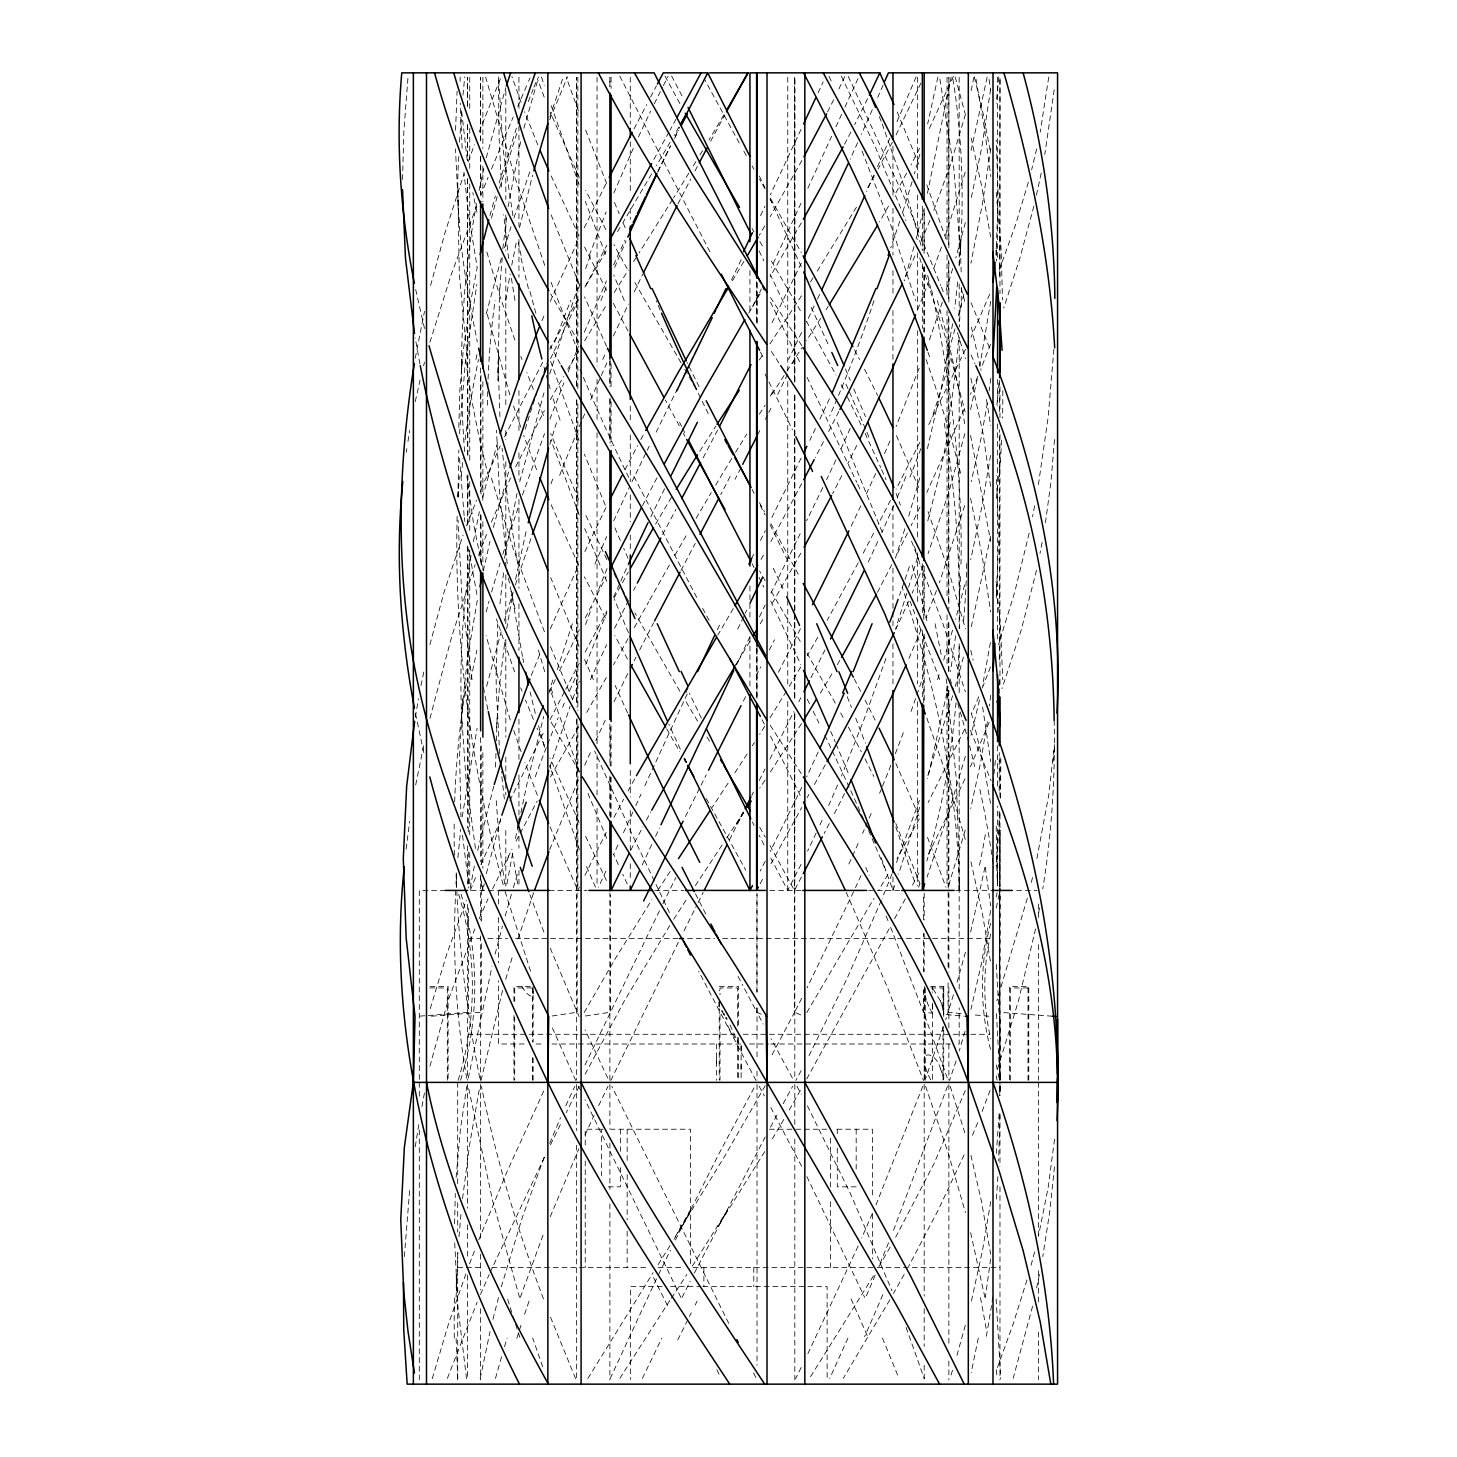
<?xml version="1.0" encoding="UTF-8"?>
<svg xmlns="http://www.w3.org/2000/svg" width="1457" height="1457" viewBox="0 0 1457 1457"><rect width="100%" height="100%" fill="white"/><g stroke="black" fill="none" stroke-linecap="round" stroke-linejoin="round"><path stroke-width="0.75" stroke-dasharray="5 3.75" d="M456.278 886.566L456.187 871.432M495.526 767.111L497.292 713.402M609.882 1080.147L609.882 893.105M716.553 1063.191L716.553 1056.799M741.121 1069.602L741.121 1063.191M741.121 1050.406L741.121 1043.995L741.121 1080.256M757.021 1084.482L757.021 1365.282M756.912 1007.716L756.912 1012.233L763.195 1024.034M756.912 991.907L756.93 894.798M756.948 698.34L756.948 648.675M756.984 323.509L756.984 282.858M794.648 714.149L794.575 1012.233L771.299 1056.307M794.666 698.34L794.739 395.758M794.739 382.208L794.812 77.367L794.812 381.57M794.812 1084.482L794.812 1126.407M923.501 989.649L923.483 1012.233L947.341 1078.071M923.519 971.582L923.538 933.19M923.556 919.64L923.574 894.798M923.72 702.857L923.774 632.866M923.774 619.316L923.829 567.374M923.993 332.524L924.048 267.05M924.066 253.5L924.102 208.333M924.193 1080.147L924.193 989.995M930.604 986.407L943.735 986.407L943.717 1014.345L964.079 1016.203M948.088 982.874L948.07 1012.233L945.739 1019.609M948.106 967.066L948.343 687.048M948.361 671.258L948.416 619.316M948.416 601.249L948.671 312.217M948.689 298.667L948.707 260.275M948.726 244.466L948.871 77.367L948.871 248.619M961.365 287.302L961.201 307.154M999.192 811.258L999.994 1078.071M999.211 790.932L999.247 752.54M999.356 659.966L999.593 429.633M999.611 411.566L999.648 379.949M999.757 276.083L999.976 77.367L999.976 293.695M999.976 1019.299L999.976 1080.147L996.369 1011.395M999.866 1047.547L999.939 888.916M999.939 886.657L999.976 829.998L999.52 1029.935M464.583 451.597C458.354 368.858 461.195 285.19 476.53 203.543M457.899 496.819L458.846 450.013M460.066 81.465L460.157 77.185M499.642 288.559L497.966 380.222L498.676 354.106L497.893 373.065M402.551 179.375L403.844 131.64L408.015 77.075M458.828 427.265L459.829 390.84L463.071 352.193L468.48 313.128L477.204 267.596L468.717 215.509L463.945 172.181M496.291 671.641L497.693 623.723M959.18 890.427L959.252 877.515L959.18 890.427C958.16 786.962 935.248 684.863 902.156 587.189M458.809 156.482C454.293 218.841 465.111 280.964 477.313 341.885M498.458 77.021L499.059 136.321L501.609 188.263M1054.158 720.323C1055.378 776.69 1051.79 833.204 1042.793 888.879M454.602 1223.789L455.312 1193.502M959.598 628.677C960.145 559.615 955.519 490.426 944.118 422.293M999.866 1090.182L999.921 1086.285M999.884 1115.406L998.646 1160.701M457.789 187.388L459.283 274.189L467.46 359.497M999.721 1095.773L999.976 1082.387L1000.012 1095.664M455.549 130.292L457.097 91.245M456.369 886.748L456.66 874L455.932 886.202M960.983 564.132C962.895 471.485 949.946 379.13 931.387 288.559M456.096 1297.404L457.917 1252.874M458.135 497.347L459.283 476.494M1000.431 798.272L1000.868 759.079M959.252 646.544L957.03 690.108M457.134 516.324C454.147 640.971 470.72 766.018 503.576 886.202M461.523 372.5L461.978 359.132L461.159 371.735M930.732 1079.856L927.89 1074.228A41.16 27.938 48.9 0 1 925.796 1068.309C918.948 1047.474 936.705 1053.557 940.348 1068.509M959.544 599.009L960.564 575.989M999.903 812.751L996.133 865.877M455.713 890.282C452.562 953.825 455.932 1017.787 467.132 1080.438M404.336 1256.608L409.763 1188.857M952.914 79.152C962.294 135.993 963.915 193.89 960.4 251.333L953.861 168.721L939.911 79.097M996.005 255.175L998.191 197.041L996.26 140.327M1053.866 349.298L1048.166 417.103L1038.258 485.673M999.101 1113.713L996.369 1153.398M459.556 433.731L465.42 360.917L476.858 284.443M459.538 142.112L461.778 109.384M457.99 496.436L458.299 490.991M496.473 727.735L499.605 684.735L504.942 640.588M997.881 1176.6L996.333 1200.586M960.837 242.153L959.143 266.467M996.224 598.153L998.883 535.63L996.351 475.638M1054.486 439.54L1051.007 481.52L1045.288 523.901M533.135 993.437L533.116 992.654A26.117 12.767 58.6 0 0 532.916 990.942C534.355 1002.562 524.21 991.543 522.061 986.407M456.132 1177.42L460.412 1129.521L466.786 1086.285M996.151 249.293L996.606 242.773M1036.892 858.574L1048.858 794.466L1054.376 744.582M459.01 1236.738L461.286 1210.603M1054.467 1166.838L1049.86 1210.84L1042.793 1256.608M477.277 600.357L467.369 659.001L461.487 714.13L465.912 777.437L475.729 850.524M996.242 595.221L996.752 589.284M462.743 698.85L459.574 755.272L460.958 816.831M457.899 857.736L460.722 829.233M956.011 702.656C951.275 756.201 941.841 809.382 926.852 861.014M998.992 382.827L996.934 404.682M462.98 95.142L464.728 76.893M998.81 76.893L996.206 103.283M1054.558 747.805L1053.101 762.029M502.811 248.783L506.508 217.858M1054.54 1139.228L1048.129 1187.728L1038.477 1235.955M957.723 281.948L954.681 308.356M998.828 476.494L996.315 498.239M462.543 1198.583L469.591 1144.874L479.845 1086.248M990.687 695.317L989.467 705.88M1048.749 77.112L1040.189 132.132M1054.212 89.733L1044.778 154.533M406.084 849.103L409.708 821.238M990.651 1258.921L985.333 1297.404M955.61 635.689L950.547 671.641M990.651 89.187L981.872 146.829L970.672 200.775M990.815 378.255L989.157 390.84M462.179 816.885L477.113 728.3M990.851 148.268L982.419 203.907L970.927 263.189M990.705 301.326L979.832 366.035M987.372 721.725L980.652 762.357L970.726 808.526M952.587 323.709L941.604 386.779L927.071 450.231M990.669 910.589L981.526 963.223L970.927 1009.391M406.339 452.271L406.867 448.629M990.742 1201.57L982.564 1250.142L970.981 1302.977M508.092 206.839L520.659 141.238M990.541 455.44L982.054 505.798L970.744 559.615M415.263 1146.768L418.76 1124.677M505.725 300.561L510.114 274.08M504.504 558.213L516.98 493.413M407.96 441.362L409.745 430.471M506.726 628.677L512.864 593.108M990.432 642.519L982.51 686.01M471.03 555.554C462.488 607.897 459.556 661.132 461.487 714.13L461.578 712.928L462.106 728.172M987.372 402.988L980.852 439.395L971.163 481.648M415.3 717.208L418.487 698.795M990.614 536.176L970.981 628.149M415.263 358.203L424.515 311.306M951.13 77.021L927.144 194.819M950.31 422.293L940.694 469.846L927.344 522.681M506.963 883.98L512.937 851.507M987.154 77.166L971.072 150.545M1038.677 912.829L1039.752 906.837M473.398 541.603L479.371 511.662M421.911 1106.555L424.533 1092.459M1042.119 542.405L1039.988 553.514M990.687 934.156C982.819 968.431 982.819 1004.401 990.687 1038.659M415.7 784.941L423.896 744.582M468.28 1078.071L491.974 966.756M946.85 693.131L927.581 778.73M1034.652 505.743L1032.539 516.725M470.848 679.654L476.876 650.259M480.173 1378.595L490.062 1331.479M978.303 1338.072L971.182 1372.64M511.735 265.229L516.598 240.933M984.914 867.37L970.635 932.079M420.982 685.61L424.424 668.872M515.468 838.431L528.071 778.73L543.716 716.389M937.889 77.075L927.672 123.936M480.355 877.114L482.868 890.427L484.198 883.707M515.541 579.34L526.778 528.527M474.363 866.023L469.737 890.427L497.984 890.427M973.932 77.203L970.726 92.428M481.01 1080.438L502.865 989.376M1039.424 1274.474L1036.146 1290.356M1035.581 928.837L1018.352 1001.269L996.515 1072.225M475.929 359.497L477.058 353.996M479.062 190.466L484.216 166.499M977.228 378.966L970.599 409.49M1041.19 173.183L1036.291 195.875M990.614 923.228C979.778 964.534 979.778 1008.28 990.614 1049.605M996.187 897.002L997.116 892.613M996.26 907.93L999.502 892.613M458.154 1080.202C477.095 1019.044 477.095 953.789 458.154 892.613M460.558 1080.202C479.499 1019.044 479.499 953.789 460.558 892.613M415.263 401.604L420.09 380.04M483.323 570.925L489.989 541.348M1029.152 533.262L1014.637 592.489L998.464 644.65M486.328 873.635L500.826 818.506M477.623 850.524L493.759 786.143M1036.528 570.197L1021.339 629.533L1001.997 688.615M979.486 700.07L970.999 735.202M1036.637 148.924L1031.629 169.813M519.493 227.729L532.57 175.204M429.942 1066.142L447.809 1001.269L474.873 928.837M1032.594 1306.219L1013.161 1378.377M486.256 157.775L505.761 87.766M482.558 497.657L498.349 439.577M1031.337 882.377L1032.776 876.422M429.961 718.283L451.615 636.928L475.164 564.642M492.958 1319.259L499.15 1294.854M963.878 294.023L957.795 318.3M519.748 481.648L543.989 392.789M429.924 644.65L443.966 592.489L463.071 535.101M923.447 210.154L916.071 239.057M1033.887 206.147L1019.882 258.126L1003.746 308.083M486.219 313.892L501.299 258.344M486.62 686.338L501.153 631.755M523.828 128.271L538.671 77.075M493.358 527.47L508.675 471.613M964.898 433.549L948.398 493.65L928.091 553.551M430.598 285.426L444.822 233.393L463.945 173.984M964.68 584.84L955.61 619.261M491.446 218.186L497.128 196.622M495.089 954.189L502.465 926.033M965.354 222.593L955.81 257.925M423.605 365.707L424.533 362.137M1034.579 1251.964L1030.9 1265.933M1027.349 898.24L996.879 1000.777M486.164 611.995L489.06 601.104M965.445 952.186L956.502 984.295M965.481 114.192L950.601 164.313L932.881 212.886M965.281 1325.378L956.666 1356.34M432.274 1378.577L448.592 1323.63L466.55 1271.906M954.991 328.9L946.413 359.497M965.244 830.162L948.161 887.076M501.335 1286.713L522.225 1217.724L544.9 1155.383M495.471 1378.395L501.955 1355.356M919.877 154.26L914.395 173.911M914.031 246.615L904.342 280.709M963.423 657.162L955.318 686.338M430.252 1008.608L446.825 953.953L466.349 900.226M489.953 215.509L495.38 196.003M919.804 477.714L908.494 516.925M965.226 172.181L945.338 235.961M1028.351 182.307L1015.584 224.669L998.045 273.315M965.354 756.292L949.144 810.839L927.034 877.114M505.215 915.961L512.154 891.702M965.026 1031.301L959.198 1051.062M429.942 342.104L450.96 275.355L476.603 206.147M491.574 592.07L500.042 563.222M952.55 630.171L943.335 661.259M499.46 188.299L517.781 130.292M964.68 505.615L939.401 582.709M1026.985 1279.883L1013.289 1323.63L996.461 1370.199M505.688 979.323L512.882 955.136M919.695 807.251L898.568 874.273M952.623 695.699L927.854 775.561M917.382 557.794L908.622 587.189M499.15 182.999L517.526 124.61M912.118 181.724L902.229 213.76M504.304 620.919L513.119 592.034M513.356 887.641L518.273 871.432M952.714 268.525L945.138 293.294M504.504 1346.705L507.109 1338.072M953.406 994.803L948.07 1012.233L961.802 1013.69M549.817 444.166L556.629 422.293M952.514 1370.254L949.946 1378.595M549.708 373.83L577.373 288.559M906.819 593.108L895.727 628.677M504.468 247.799L511.061 226.709M557.303 669.637L572.328 623.723M549.854 767.111L570.142 706.226M502.811 554.225L518.728 505.798M904.888 528.709L895.399 558.213M549.835 117.088L563.258 77.021M937.561 679.654L939.911 672.296M515.414 584.822L531.75 536.176M517.945 938.964L533.79 892.303M943.353 1026.985L925.778 1078.071M956.102 1060.896L949.545 1080.438M513.902 217.931L530.148 170.888M899.77 221.337L890.792 247.836M942.315 302.127L928.473 342.777M918.711 887.186L919.786 883.925M885.929 658.473L863.655 720.559L841.418 776.053M520.295 1297.404L543.916 1232.713M729.993 1024.908L738.335 1043.103L731.596 1032.867M522.444 495.034L544.517 433.731M919.422 800.348L896.019 863.837M881.194 857.736L892.959 890.427L895.217 883.98M447.372 1378.377L477.113 1302.248M941.459 247.107L932.662 271.312M468.353 161.472L474.417 144.717M947.505 1086.248L892.613 1232.713M572.728 699.069L579.376 681.166M922.773 1086.285L875.693 1205.613M990.086 1090.455L981.69 1112.602M478.533 555.372L487.002 533.135M589.284 255.412L606.13 211.884M469.518 1263.929L475.619 1247.957M936.487 590.559L925.869 617.968M549.926 419.215L563.895 382.827M919.185 368.22L896.091 426.482M990.469 667.015L981.836 689.325M479.116 132.132L501.408 76.256M466.477 525.904L476.53 500.261M965.299 1090.528L934.064 1163.506L894.671 1239.16M528.345 101.498L533.153 89.187M550.965 483.742L553.751 476.494M990.541 344.271L980.743 369.295M929.147 280.636L916.253 313.128M531.313 675.465L539.727 654.302M585.769 664.447L606.804 612.851M549.708 849.595L579.303 777.619M478.734 1239.962L507.072 1171.592L543.971 1090.528M568.212 371.881L578.538 346.311M923.519 565.498L912.137 593.254M480.646 195.875L488.095 177.317M892.012 874L882.141 898.404M989.157 722.344L970.435 766.801M549.726 119.601L567.502 76.893M550.254 1216.613L578.866 1148.826M533.972 87.147L536.449 81.009M491.446 522.043L510.533 477.86M600.885 300.561L606.294 287.339M470.283 890.3L476.767 874.437M929.912 220.353L920.642 242.754M977.847 376.452L970.435 394.41M491.464 169.048L513.21 117.015M905.926 476.494L896.929 498.239M888.551 1242.785L879.409 1264.986M977.702 1122.655L971.054 1138.737M549.69 1143.435L560.544 1117.665M921.115 629.697L908.731 659.001M613.852 193.016L634.214 146.192M594.911 564.132L606.677 536.558M989.758 294.059L971.091 337.132M881.303 900.444L846.681 979.323L807.397 1058.929M584.384 332.178L606.458 280.91M978.794 696.756L971.837 713.129M875.183 1275.112L865.731 1297.404M541.931 320.759L544.681 314.275M481.029 489.297L500.279 445.824M550.364 628.75L578.411 565.498M916.107 76.893L897.002 121.641M480.956 864.511L501.317 818.743M872.251 1213.681L861.706 1237.976M517.69 106.543L527.835 82.976M614.617 267.432L626.091 240.933M889.972 440.979L884.49 453.637M964.334 408.798L926.798 492.539M837.629 784.977L827.503 808.216M889.972 138.014L877.515 166.772M953.388 76.219L927.872 131.64M480.5 1294.326L489.188 1274.474M528.563 81.301L530.038 77.913M893.833 505.47L881.867 532.57M479.153 918.821L488.04 898.86M883.088 85.107L877.733 97.382M613.616 597.042L628.623 563.659M873.909 175.004L866.642 191.523M550.254 301.326L578.811 239.021M872.306 109.712L861.324 134.426M584.731 765.253L591.141 750.865M850.251 428.267L839.523 452.089M908.713 601.158L895.199 630.717M858.118 1246.081L806.632 1356.34M964.133 1154.8L937.816 1210.84L908.549 1266.534M914.996 255.795L904.068 280.017M847.956 1338.072L829.743 1378.395M550.527 358.695L578.32 300.124M490.062 1272.489L544.608 1156.803M610.173 1378.595L656.615 1278.572M857.627 142.695L850.141 159.25M920.933 83.067L895.818 135.483M875.712 473.47L865.021 496.819M602.724 359.497L606.039 352.157M613.579 264.992L624.907 240.259M613.688 520.859L629.205 487.53M632.812 812.186L622.376 835.152M565.771 1105.845L574.805 1086.285M590.395 679.654L606.64 644.777M635.798 805.612L641.044 794.065M617.914 844.969L613.452 854.767M585.058 1135.021L594.092 1115.406M861.032 875.493L855.478 887.641M965.008 778.894L927.126 857.044M549.671 691.802L555.336 679.508M807.852 188.263L831.601 136.321M841.636 114.356L835.79 127.141M844.951 107.071L858.173 78.223M644.814 785.815L687.577 693.131M820.018 824.789L823.041 818.16M800.986 203.27L771.372 267.432M595.804 740.593L606.239 718.082M606.003 871.031L598.536 887.204M818.197 752.049L806.65 776.945M877.77 541.585L867.698 563.203M613.415 335.984L628.331 304.167M829.434 398.781L819.216 420.636M965.499 349.298L927.198 427.848M853.62 891.702L807.069 987.81M964.534 729.465L928.091 802.57M818.106 92.774L823.187 81.883M651.716 844.586L640.989 867.571M655.559 836.336L659.402 828.086M835.881 459.993L826.593 479.681M638.457 136.903L650.696 111.06M584.858 551.566L606.859 505.652M800.986 129.491L770.316 194.892M755.91 300.561L761.337 288.978M550.036 826.829L577.846 890.427L579.394 887.094M816.175 833.04L807.56 851.161M760.536 215.654L764.98 206.22M492.63 888.879L512.008 849.103M817.523 298.885L820.018 293.585M860.832 505.798L850.615 527.307M844.823 76.584L837.684 91.5M814.19 305.934L806.632 321.833M717.354 629.715L720.195 623.723M919.877 507.273L911.062 525.74M559.452 670.73L579.394 629.697M801.678 787.472L770.225 851.507M504.541 436.827L543.862 359.988M509.877 800.53L544.226 731.104M584.894 875.438L606.239 832.311M749.954 636.618L736.677 664.447M598.681 1105.644L608.006 1086.248M642.373 1378.395L661.879 1338.072M515.651 466.859L544.39 410.601M657.999 171.489L670.602 145.536M632.01 481.648L646.307 452.198M801.569 332.451L788.528 359.497M815.446 428.54L809.764 440.378M634.232 291.819L642.774 274.189M700.762 341.229L655.031 434.477M701.545 339.59L703.913 334.673M759.479 616.803L765.198 604.928M585.004 1065.031L660.895 907.875M613.998 701.782L628.714 671.713M822.823 487.53L806.613 520.732M658.582 1274.511L670.439 1250.142M584.202 227.82L606.349 182.999M650.842 516.834L665.193 487.53M801.277 263.225L770.826 325.111M770.935 593.108L801.787 530.475M856.752 445.441L847.847 463.581M610.829 1080.438L678.98 940.985M751.757 558.213L753.688 554.261M801.15 458.099L770.17 520.859M550.491 1144.765L561.327 1122.655M579.121 1086.43L566.263 1112.602M907.456 533.135L896.474 555.372M654.284 103.738L662.48 87.329M647.272 450.231L649.203 446.297M867.589 98.712L854.694 124.61M614.581 628.349L628.131 601.104M662.88 903.832L675.866 877.515M801.186 1367.467L795.704 1378.595M760.463 540.492L765.326 530.676M675.429 1239.998L719.139 1153.398L754.872 1086.285M684.007 930.877L696.118 906.527M657.763 171.689L670.256 146.829M698.14 902.466L703.221 892.303M675.137 136.321L679.727 127.141M827.521 112.025L834.06 98.949M585.095 1074.264L624.161 1001.269L669.746 925.632M743.507 811.931L728.7 841.454M751.794 795.376L753.451 792.08M759.243 780.515L765.016 768.968M801.113 864.311L787.745 890.427L770.771 858.027M585.259 617.968L606.112 576.826M634.196 660.786L636.017 657.162M769.97 759.079L793.865 711.562M682.058 1297.404L690.254 1281.195M841.818 475.619L832.639 493.65M778.42 672.296L800.622 628.349M798.8 701.782L800.84 697.721M825.044 649.895L810.311 679.017M919.932 442.218L896.055 489.297M844.568 793.591L832.712 816.831M639.696 649.895L653.647 622.722M890.5 500.261L878.316 524.065M891.793 564.642L877.405 592.453M690.509 1209.638L673.425 1240.162M694.352 1273.09L765.198 1136.988M752.54 306.626L759.006 293.95M633.631 590.249L635.489 586.643M838.886 411.493L827.594 433.549M630.754 850.196L642.847 826.829M801.732 998.282L794.575 1012.233L801.441 1015.274M584.913 287.12L606.859 245.25M677.96 203.907L690.727 179.138M550.072 719.667L564.751 691.183M919.549 148.304L910.971 164.896M850.87 132.022L844.131 144.99M516.033 841.144L537.196 801.077M823.46 441.58L815.192 457.607M765.216 861.269L760.172 871.031M829.288 823.496L824.134 833.495M634.068 128.817L646.689 104.558M663.409 85.508L668.071 76.474M674.5 138.561L678.762 130.292M625.035 469.628L637.638 445.587M642.519 505.615L657.052 477.641M717.591 430.106L701.582 460.849M730.139 476.494L720.76 494.615M873.581 533.262L862.089 555.39M565.717 689.325L579.267 663.281M892.376 142.203L878.097 168.976M650.587 97.091L656.433 85.89M695.025 170.888L697.612 165.952M801.66 483.651L770.844 541.603M918.912 872.943L911.608 886.894M680.984 570.415L695.226 543.388M613.943 817.432L623.56 799.292M801.477 877.005L794.411 890.427L769.952 845.552M585.113 652.117L606.932 611.102M662.662 534.482L675.957 509.385M858.209 562.803L827.157 620.409M710.615 141.293L724.694 115.103M646.362 820.164L650.824 811.84M905.271 898.86L894.562 918.821M770.316 396.122L774.232 388.837M906.6 173.183L894.015 196.276M760.172 883.762L763.741 877.114M801.15 1070.695L795.886 1080.438M640.843 439.577L644.067 433.549M770.462 1127.153L777.856 1113.439M770.917 863.801L801.714 807.542M889.152 928.837L806.595 1079.145M801.842 160.58L770.207 216.619M613.998 598.062L628.295 572.055M627.985 791.06L635.452 777.437M783.138 1103.696L792.699 1086.248M676.103 119.055L670.001 130.165M919.349 818.743L897.038 858.574M668.982 132.022L652.609 161.672M549.708 349.298L578.975 297.501M761.028 559.524L764.306 553.551M743.125 812.314L736.004 825.227L743.671 812.715M807.16 797.653L808.981 794.356M814.427 784.485L826.083 763.341M765.216 1085.647L725.149 1155.419L674.045 1239.16M550.455 776.872L579.485 725.167M800.822 553.186L770.607 606.239M584.148 1012.524L615.746 957.85L651.789 899.843M550.327 399.801L563.549 376.452M874.419 175.641L866.023 190.612M628.04 638.785L613.579 664.665M634.232 627.676L648.747 601.741M904.16 1274.474L893.432 1293.525M606.331 677.56L584.986 715.46M649.786 599.883L669.619 564.642M800.348 1090.455L787.527 1113.002M817.796 637.201L807.178 655.832M801.259 222.939L769.988 276.903M674.882 555.372L687.577 533.135M888.497 206.147L879.573 221.792M890.154 1247.156L878.152 1267.936M719.193 1224.663L727.753 1209.711L692.02 1266.534M678.871 127.069L674.008 135.483M889.808 1299.881L843.257 1378.377M733.29 608.552L717.791 635.143M670.129 142.203L656.47 165.643M887.914 874.437L878.698 890.3M783.793 1119.45L770.534 1141.96M585.969 285.426L606.258 250.786M567.702 369.295L578.229 351.41M764.779 225.944L759.316 235.287M696.118 518.346L711.253 492.539M837.338 664.665L840.562 659.129M806.796 1012.524L874.054 898.24M655.614 524.065L671.841 496.6M651.57 173.984L622.722 222.921M735.421 665.485L739.519 658.473M800.713 667.015L787.49 689.325M723.856 114.921L708.976 139.981M748.716 313.128L760.19 293.622M856.443 207.185L815.92 273.315M760.263 623.833L763.723 617.968M617.568 231.645L621.684 224.669M743.926 261.386L731.742 281.875M831.929 673.881L818.67 695.972M715.606 485.199L734.419 454.092M749.845 641.426L735.858 664.866M587.827 1378.577L653.064 1272.708M873.435 1275.895L809.363 1378.577M584.585 340.811L606.695 304.64M764.743 1151.595L717.791 1226.776M699.943 154.952L702.966 149.962M786.379 691.183L769.897 718.028M695.9 161.581L691.856 168.211M688.815 173.183L673.535 197.933M735.548 452.271L746.822 434.113M614.18 292.584L628.204 270.182M672.515 199.573L639.04 252.935M670.056 1245.553L657.052 1266.333M633.613 261.568L635.78 258.126M764.779 726.205L759.625 734.364M619.808 1378.377L670.256 1299.881M826.064 309.813L828.232 306.371M801.55 723.546L770.334 772.046M699.779 451.233L715.879 426.063M759.352 414.207L765.089 405.21M820.619 318.409L806.358 340.811M673.79 919.221L687.085 898.459M810.402 281.966L813.716 276.775M771.973 394.41L785.778 372.883M752.358 745.765L754.435 742.505M786.926 371.08L801.86 347.841M657.89 890.3L670.22 871.268M747.131 753.906L734.474 773.394M801.496 295.789L769.879 344.016M695.353 885.692L722.526 844.332M671.295 1298.278L686.848 1274.474M728.118 783.119L712.145 807.415M765.034 780.114L759.716 788.164M759.316 359.988L764.033 352.867M726.733 837.975L743.707 812.369M552.239 1015.984L577.191 1012.233L579.158 1016.658M585.477 1015.984L610.319 1012.233L610.264 894.798M428.249 1015.511L468.444 1012.233L468.334 908.348M424.934 1015.748L418.323 1016.221M431.454 1016.221L481.52 1012.233L481.447 939.965M445.314 890.427L419.306 890.427L419.306 1080.129M549.125 890.427L586.971 890.427M654.739 890.427L684.043 890.427M769.806 890.427L801.332 890.427M868.536 890.427L899.734 890.427M955.737 890.427L993.091 890.427M1016.64 890.427L1037.111 890.427M467.916 938.527L480.792 938.527M487.931 938.527L507.582 938.527M515.559 938.527L678.416 938.527M687.504 938.527L714.495 938.527M722.636 938.527L989.758 938.527M429.979 986.407L448.1 986.407L448.1 1080.165M530.33 986.407L513.939 986.407L513.939 1002.034M429.815 987.955L447.299 987.955L447.335 1080.147M531.75 987.955L514.74 987.955L514.703 1001.433M930.877 987.955L942.934 987.955L942.97 1010.429M1027.968 987.955L1010.375 987.955L1010.338 1080.147M467.916 1034.288L544.335 1034.288M546.612 1034.288L735.038 1034.288M743.179 1034.288L989.758 1034.288M524.21 1043.995L498.476 1043.995L498.476 980.761M536.03 1043.995L544.007 1043.995M552.003 1043.995L741.249 1043.995M749.535 1043.995L768.622 1043.995M770.753 1043.995L950.292 1043.995M958.251 1043.995L959.18 1043.995L959.18 1007.862M600.666 1129.23L585.24 1129.23L585.24 1147.351M603.034 1129.23L601.486 1129.23L601.486 1175.744M610.082 1129.23L690.436 1129.23L690.436 1265.277M769.405 1129.23L826.647 1129.23M836.864 1129.23L872.415 1129.23L872.415 1198.328M608.334 1186.818L620.391 1186.818L620.391 1164.671M856.17 1186.818L837.283 1186.818L837.283 1146.95M457.698 1267.444L483.487 1267.444M491.956 1267.444L647.964 1267.444M658.145 1267.444L684.043 1267.444M693.113 1267.444L875.038 1267.444M877.205 1267.444L999.976 1267.444M662.188 1286.64L630.553 1286.64L630.553 1379.615M670.548 1286.64L700.598 1286.64M702.857 1286.64L827.121 1286.64L827.121 1379.615M1052.282 1016.221L998.974 1012.233L996.26 963.241M988.957 1016.221L972.711 1014.764M932.425 1003.163L932.444 1013.198L923.483 1012.233L889.371 924.029M761.21 1014.236L756.912 1012.233L742.196 984.295M771.336 351.41L779.531 363.922M770.498 297.501L801.86 345.746M932.444 1013.198L928.583 1006.222M801.277 773.649L770.152 725.167M752.067 228.53L753.998 231.79M759.789 241.534L763.65 248.054M578.739 342.304L550.746 294.059M697.575 721.142L685.063 700.07M706.973 736.951L710.105 742.232M771.372 261.058L801.787 313.109M679.873 691.292L634.942 612.996M579.449 772.046L550.109 720.323M681.056 362.811L634.505 281.875M684.808 369.277L697.557 391.441M800.257 641.426L770.789 590.559M807.014 653.137L835.844 704.113M765.144 580.742L759.516 570.925M770.626 198.68L801.241 252.553M666.669 728.791L679.727 751.739M683.77 758.824L685.773 762.357M765.052 188.864L759.498 179.047M806.431 321.232L835.99 374.995M759.716 827.339L765.326 837.265M752.103 165.971L753.943 169.231M706.263 798.563L745.82 870.284M743.853 151.237L746.585 156.136M739.282 143.041L704.532 79.352M627.202 268.835L613.889 244.612M560.289 363.922L550.473 346.056M759.152 1086.248L764.47 1095.937M679.873 103.538L664.993 76.074M792.426 1078.071L771.063 1038.75M627.512 659.001L614.781 635.562M755.946 1080.438L698.632 971.273M840.689 712.928L844.514 719.958M759.498 502.665L764.397 511.662M796.943 1086.285L801.15 1094.098M770.899 523.646L799.948 577.409M679.272 425.754L665.321 399.947M683.369 433.33L685.009 436.353M702.584 608.279L709.413 620.919M696.737 597.443L633.904 476.494M770.808 1107.593L801.824 1166.656M628.076 331.03L613.379 303.384M628.477 601.158L613.907 573.439M848.32 727.025L861.342 751.739M671.586 75.983L683.133 97.983M605.893 229.678L585.714 190.466M727.753 1025.819L729.593 1029.279A47.571 6.903 61.7 0 0 731.651 1032.685M619.753 76.092L711.453 254.829M605.42 617.968L584.403 576.826M740.356 980.798L736.696 973.786M854.567 349.862L859.612 359.569M606.567 290.38L584.567 247.107M807.397 1105.845L850.396 1193.502L892.012 1290.775M854.257 678.98L860.613 691.292M762.047 719.722L764.579 724.621M841.29 76.11L875.275 146.829L905.963 220.827M752.085 489.479L754.107 493.413M841.108 384.775L844.24 390.84M770.48 736.076L801.04 797.034M705.716 913.94L695.39 893.724M864.584 369.258L877.642 395.466M760.135 505.16L765.125 514.977M864.984 758.824L873.872 776.545M764.069 844.969L759.061 835.152M752.067 563.659L754.052 567.574M865.094 700.07L875.657 721.142M770.079 524.775L789.439 564.132M752.431 822.039L754.089 825.318M806.868 1176.6L864.675 1297.404M847.318 396.923L861.233 425.244M699.123 386.779L687.048 362.465M759.006 577.373L763.905 587.189M753.615 1373.022L756.383 1378.595M728.7 1323.338L611.794 1086.285M682.513 428.267L685.5 434.241M716.844 1369.744L719.722 1375.517M760.518 352.157L764.178 359.497M679.563 422.293L681.53 426.282M606.877 559.524L585.04 513.647M680.874 1297.404L585.04 1099.816M769.897 198.462L801.459 267.032M770.498 302.127L800.931 364.578M770.698 600.994L800.785 664.447M579.066 235.961L549.708 172.8M669.437 912.61L631.61 833.313L594.583 750.865M607.769 1078.071L585.131 1029.935M578.611 565.025L549.708 501.627M578.502 1086.248L580.36 1090.109M701.345 718.174L689.398 693.131M759.079 250.859L763.832 260.785M807.069 377.345L856.843 482.449M759.388 176.097L764.87 187.607M579.303 177.39L550.109 112.025M575.715 1080.438L552.13 1027.331M770.134 274.043L785.614 307.154M606.367 880.447L584.53 833.95M848.32 76.547L906.6 202.487L940.84 285.499M770.316 199.154L771.864 202.45M684.535 758.241L686.302 761.975M865.076 433.33L880.72 467.588M857.699 484.252L860.213 489.643M684.499 758.168L687.012 763.541M829.051 76.438L831.546 81.811M627.257 883.98L622.74 874.273M680.328 749.226L668.781 724.147M579.139 822.385L549.963 758.059M940.275 1000.795L934.137 990.523A12.712 7.704 50.9 0 0 930.677 987.026M895.836 763.341L919.513 817.432M970.999 354.98L975.061 363.922M606.567 346.311L584.548 296.827M846.244 892.303L887.44 987.372L923.483 1080.438M595.549 887.186L585.514 864.311M896.474 435.57L918.711 487.658M618.296 864.529L613.907 854.767M578.72 499.66L550.673 433.549M881.612 469.609L886.002 479.644M593.363 679.654L584.548 659.438M895.782 823.496L919.968 883.707M628.003 558.213L623.723 548.36M544.59 745.747L537.068 728.172M837.174 422.293L882.341 532.424M830.672 731.323L835.28 742.068M620.3 540.492L613.543 524.775M606.731 838.431L587.553 792.426M897.257 112.025L918.875 164.313M865.731 867.37L869.192 875.493M575.606 1378.595L549.708 1315.197M971.054 302.692L990.833 351.082M623.25 223.212L625.672 228.895M836.045 743.853L849.504 776.053M628.459 632.648L614.217 599.009M579.048 646.617L550.691 577.628M970.435 730.431L991.142 780.916M882.432 1338.072L899.005 1378.395M572.619 699.761L550.309 646.252M845.461 368.967L850.232 380.313M579.23 284.443L550.673 213.76M853.802 388.782L865.476 416.666M614.472 202.432L619.225 213.76M606.768 581.307L584.731 528.527M605.238 505.16L584.384 454.165M624.27 300.561L613.798 275.027M533.389 719.394L525.503 700.07M862.052 151.073L891.775 227.729L915.615 300.561M909.988 601.104L939.765 679.654M537.852 144.99L524.575 111.661M606.713 183.6L584.676 127.651M578.283 352.157L549.926 279.471M886.075 915.961L888.551 922.008M579.176 514.886L550.983 440.196M550.254 948.161L577.191 1012.233L577.027 718.665M847.227 696.719L851.507 707.446M544.426 631.755L513.265 548.797L490.936 476.494M579.431 849.522L551.456 770.698M879.281 116.578L881.485 122.097M911.608 541.33L942.952 623.833L965.39 691.802M543.461 415.518L537.178 399.473M927.49 837.265L945.884 887.094M855.733 718.174L865.367 743.161M605.475 254.174L585.295 201.376M536.577 469.609L523.664 435.352M520.659 687.777L522.043 691.292M537.342 795.249L524.921 762.357M578.975 440.378L550.418 360.826M543.916 932.079L529.547 893.724M533.298 389.438L526.851 372.5M579.358 771.627L551.438 693.131M882.213 123.936L905.143 189.246L922.263 249.73M926.798 184.875L946.631 240.879M544.208 97.091L537.305 78.441M941.459 287.12L943.881 293.622M928.036 511.662L948.798 571.454L965.408 628.75M521.114 102.409L511.899 76.547M543.479 1298.916C517.381 1229.781 496.054 1158.752 481.411 1086.285M896.055 493.395L900.39 505.16M906.09 1327.4L924.284 1378.595M520.805 356.346L522.007 359.569M514.631 671.932L496.436 618.915M578.447 111.06L566.19 77.075M925.614 1086.248L948.143 1152.778L965.445 1212.606M579.085 184.529L550.018 102.245M926.852 718.082L946.595 775.561L965.281 839.414M544.754 265.393L515.523 179.138L485.545 76.893M514.922 340.173L499.478 294.842L486.055 249.274M521.096 751.739L513.756 730.54M542.714 1366.866L532.697 1338.072M530.585 971.273L504.705 890.282M919.695 257.925L945.484 337.478L965.153 411.949M927.945 352.157L930.513 359.497M520.786 427.265L513.174 405.01M895.818 826.957L915.433 883.98M950.219 1086.285L965.026 1133.491M541.458 77.021L544.262 85.38M510.223 719.958L486.055 635.562M957.468 332.651L965.499 358.695M509.877 394.902L486.911 313.128M914.468 546.393L919.913 564.132M519.512 1297.404L492.593 1200.586L468.207 1086.248M549.817 765.326L550.91 768.895M942.096 1005.603L943.717 1014.345L943.517 1011.65M544.699 671.641L537.688 647.673M926.27 1000.194L924.539 990.742A13.459 8.323 52.5 0 1 924.63 988.939M738.116 1041.518L738.426 1042.83M955.191 76.893L965.099 113.464M544.517 747.423L538.107 724.147M535.885 313.31L529.146 288.559M961.201 288.359L964.789 301.326M971.364 712.928L983.238 762.357L990.578 803.535M974.332 76.93L983.165 113.81L990.614 153.04M970.89 378.255L983.038 433.33L990.833 487.658M970.927 1155.383L981.526 1201.57L990.669 1254.204M535.32 713.402L530.093 691.911M970.635 1232.713L984.914 1297.404M424.515 328.535L415.227 287.575M970.981 861.797L982.564 914.65L990.742 963.223M942.606 1075.066L943.535 1079.655M971.455 327.224L981.053 370.351M970.817 650.368L973.112 660.185M971.163 138.014L981.909 187.388L990.614 236.799M423.823 752.668L415.209 712.218M481.903 565.498L473.507 523.646L466.841 475.638M970.562 498.239L982.164 555.991L990.687 611.885M970.581 435.552L990.76 541.658M518.164 242.153L521.078 255.412M476.949 212.267L472.833 192.652M935.084 623.723L941.768 657.672M996.26 1064.903L999.502 1080.202M996.187 1075.831L997.116 1080.202M522.863 658.473L523.664 662.461M522.462 656.488L510.842 589.156M476.913 594.474L468.772 549.234M479.754 1078.071C467.715 1016.604 459.501 954.317 456.842 891.702M419.907 363.922L415.209 337.805M517.727 564.132L508.183 505.16L502.1 448.264M976.026 79.297L984.823 131.094L990.778 176.552M517.709 883.98L511.972 851.507M512.882 215.654L503.157 149.907L498.549 77.075M982.637 707.1L990.724 761.574M986.498 399.473L990.633 425.535M514.977 300.561L511.079 276.284M472.032 679.654L462.033 599.301L458.063 520.149M989.03 79.352L990.724 90.225M504.705 883.925L499.46 844.586L496.236 800.476M468.589 883.707L462.16 832.384M466.513 1378.595L457.899 1307.056L454.675 1242.02M985.333 867.37L990.651 905.853M467.187 159.96L461.742 112.025M947.469 693.131L956.32 778.73L959.252 871.031M508.602 258.599L503.703 214.543M507.218 563.659L499.532 493.395L496.509 430.252M464.364 517.563L464.856 521.533M504.359 799.019L501.317 771.627M996.206 192.47L1001.123 249.092L1002.507 299.923M996.133 581.234L1000.595 628.349L1002.744 679.654M996.242 1369.744L997.244 1378.395M464.127 515.559L459.447 457.534M996.133 1298.916L1000.722 1378.595M499.696 753.834L496.491 693.131M459.082 222.593L455.476 148.905M924.539 990.742L924.685 993.164M457.753 1378.395L456.096 1338.072M996.315 856.88L997.48 883.707M924.539 1060.15L924.685 1062.681M462.124 148.377L460.248 103.028M499.933 416.666L498.057 360.826M996.206 826.246L997.608 883.762M960.09 240.933L961.183 271.84M999.101 1051.062L999.939 1080.438M456.697 887.641L456.278 875.493M996.206 250.222L996.515 261.058M456.66 1290.775L456.278 1273.8L456.278 1289.299M997.298 877.005L997.48 885.947L997.571 806.012M999.684 1066.779L999.939 1080.165L999.976 888.588M999.994 1086.248L1000.012 1093.988M932.389 989.758L932.389 986.407L932.389 992.417M609.9 86.4L609.882 77.367L609.882 86.364M610.028 359.624L610.028 386.724M610.046 398.016L610.064 443.183M610.192 727.699L610.21 766.091M610.21 777.382L610.228 818.033M576.826 386.724L576.644 77.367L576.644 386.087M576.826 400.274L577.008 707.373M480.683 140.601L480.61 77.367L480.61 140.455M480.701 156.409L480.737 194.783M480.901 375.432L481.029 497.383M481.047 515.432L481.083 567.374M481.265 745.765L481.375 865.44M481.393 881.248L481.447 924.157M467.515 106.725L467.478 77.367L467.478 106.652M467.533 124.792L467.57 160.907M467.588 178.974L467.879 456.733M467.897 474.8L467.952 526.724M467.97 547.049L468.262 833.841M468.28 851.89L468.316 888.023M1038.367 903.977L1038.367 917.528M1038.367 944.628L1038.367 1080.129M1038.367 1082.387L1038.367 1238.942M1038.367 1270.704L1038.367 1302.467M1038.367 1331.971L1038.367 1379.615M1028.769 1080.165L1028.769 986.407L1009.574 986.407L1009.574 1080.165M1028.005 987.955L1028.005 1080.147M999.976 386.633L999.976 417.631M999.976 434.368L999.976 685.792M999.976 757.239L999.976 798.454M999.976 814.099L999.976 886.512M999.976 1113.822L999.976 1166.347M999.976 1186.763L999.976 1379.961M997.571 77.294L997.571 259.473M997.571 379.439L997.571 406.102M997.571 423.878L997.571 641.608M997.571 746.02L997.571 786.015M959.18 77.294L959.18 266.139M959.18 283.915L959.18 321.687M959.18 337.241L959.18 628.277M959.18 643.83L959.18 694.934M959.18 712.692L959.18 989.795M948.871 262.133L948.871 302.71M948.871 318.482L948.871 609.172M948.871 622.685L948.871 674.518M948.871 690.29L948.871 886.348M948.871 893.105L948.871 971.983M948.871 987.755L948.871 1028.314M948.871 1044.086L948.871 1080.147M948.871 1084.482L948.871 1346.432M948.871 1361.093L948.871 1379.961M947.032 77.294L947.032 239.476M947.032 255.03L947.032 295.024M947.032 310.578L947.032 597.17M947.032 614.945L947.032 666.049M947.032 686.047L947.032 885.983M943.735 986.407L943.735 1016.403M943.717 1030.226L943.735 1080.402M942.97 1026.183L942.97 1080.147M932.389 1004.401L932.389 1080.402M925.304 987.955L925.304 1080.147M924.539 986.407L924.539 1080.165M924.193 210.318L924.193 253.117M924.193 266.649L924.193 331.996M924.193 566.354L924.193 618.187M924.193 633.959L924.193 703.822M924.193 893.105L924.193 920.15M924.193 933.664L924.193 971.983M924.193 1084.482L924.193 1296.129M924.193 1308.714L924.193 1346.432M924.193 1365.282L924.193 1379.961M922.354 206.147L922.354 250.586M922.354 263.917L922.354 328.353M922.354 563.841L922.354 614.945M922.354 630.499L922.354 697.156M917.637 77.294L917.637 179.484M917.637 195.038L917.637 239.476M917.637 252.808L917.637 312.8M917.637 330.575L917.637 537.178M917.637 552.731L917.637 601.614M917.637 619.389L917.637 683.825M917.637 701.582L917.637 885.983M892.959 146.174L892.959 197.26M892.959 208.369L892.959 255.03M892.959 270.583L892.959 295.024M892.959 310.578L892.959 359.442M892.959 506.089L892.959 552.731M892.959 568.285L892.959 626.055M892.959 643.83L892.959 686.047M892.959 877.114L892.959 890.427M872.415 1213.936L872.415 1258.793M856.17 1129.23L856.17 1169.097M837.283 1129.23L837.283 1133.655M830.49 1138.299L830.49 1188.147M830.49 1201.734L830.49 1267.444M794.812 395.084L794.812 699.305M794.812 712.819L794.812 1080.147M794.812 1138.973L794.812 1379.961M794.411 77.294L794.411 379.439M794.411 394.993L794.411 699.378M794.411 714.913L794.411 890.427M787.745 77.294L787.745 370.552M787.745 381.661L787.745 686.047M787.745 701.582L787.745 890.427M757.021 282.421L757.021 325.239M757.021 647.473L757.021 697.047M757.021 893.105L757.021 992.253M757.021 1008.025L757.021 1057.6M757.021 1071.132L757.021 1080.147M756.602 281.693L756.602 323.909M756.602 648.274L756.602 697.156M753.797 1267.444L753.797 1286.64M749.936 270.583L749.936 312.8M749.936 586.06L749.936 617.167M749.936 637.164L749.936 686.047M738.426 1024.781L738.426 986.407L719.23 986.407L719.23 990.869M738.426 1037.748L738.426 1080.165M737.661 1026.183L737.661 987.955L720.031 987.955L719.995 994.694M737.661 1037.42L737.661 1080.147M719.995 1014.928L719.995 1080.147M719.23 1008.736L719.23 1080.165M716.553 1043.995L716.553 1080.256M703.877 1267.444L703.877 1286.64M630.28 77.294L630.28 123.954M630.28 141.73L630.28 192.816M630.28 208.369L630.28 219.479M630.28 406.102L630.28 421.656M630.28 434.987L630.28 481.648M630.28 494.979L630.28 521.624M630.28 534.956L630.28 550.509M630.28 770.462L630.28 797.125M630.28 810.456L630.28 850.451M630.28 863.782L630.28 879.336M627.166 1129.23L627.166 1163.214M627.166 1174.542L627.166 1219.855M627.166 1231.183L627.166 1267.444M620.391 1129.23L620.391 1151.376M611.084 77.294L611.084 88.403M611.084 363.886L611.084 388.327M611.084 401.658L611.084 446.097M611.084 726.023L611.084 766.018M611.084 777.127L611.084 817.122M609.882 361.3L609.882 386.087M609.882 399.6L609.882 442.418M609.882 724.093L609.882 762.412M609.882 775.925L609.882 816.485M609.882 1084.482L609.882 1128.501M609.882 1143.162L609.882 1189.258M609.882 1203.937L609.882 1379.961M597.042 77.294L597.042 366.108M597.042 379.439L597.042 421.656M597.042 432.765L597.042 743.798M597.042 754.908L597.042 794.903M597.042 808.234L597.042 885.983M585.24 1160.956L585.24 1267.444M577.846 77.294L577.846 390.549M577.846 403.88L577.846 710.47M577.846 723.801L577.846 890.427M576.644 399.6L576.644 703.822M576.644 719.594L576.644 1080.147M576.644 1084.482L576.644 1130.596M576.644 1145.257L576.644 1379.961M533.135 986.407L533.135 1042.21M533.135 1057.837L533.135 1080.165M532.37 987.955L532.37 1041.919M532.37 1057.655L532.37 1080.147M518.947 77.294L518.947 108.401M518.947 126.176L518.947 226.145M518.947 239.476L518.947 277.249M518.947 390.549L518.947 430.543M518.947 452.763L518.947 479.426M518.947 499.423L518.947 588.282M518.947 603.835L518.947 650.496M518.947 719.357L518.947 759.352M518.947 774.905L518.947 848.229M518.947 870.448L518.947 885.983M514.703 1017.186L514.703 1080.147M513.939 1015.438L513.939 1080.165M505.816 90.625L505.816 199.482M505.816 215.035L505.816 250.586M505.816 268.361L505.816 408.324M505.816 430.543L505.816 439.431M505.816 461.65L505.816 557.175M505.816 574.95L505.816 623.833M505.816 639.386L505.816 737.133M505.816 757.13L505.816 794.903M505.816 830.454L505.816 885.983M498.476 890.427L498.476 903.977M498.476 917.528L498.476 962.695M482.868 77.294L482.868 148.395M482.868 166.153L482.868 201.703M482.868 381.661L482.868 501.645M482.868 521.624L482.868 570.507M482.868 752.686L482.868 868.226M482.868 885.983L482.868 890.427M480.61 156.227L480.61 194.528M480.61 368.056L480.61 491.992M480.61 514.521L480.61 561.856M480.61 737.624L480.61 861.561M480.61 875.074L480.61 920.15M480.61 935.922L480.61 1080.147M480.61 1084.482L480.61 1239.561M480.61 1254.222L480.61 1289.846M480.61 1308.714L480.61 1379.961M469.737 77.294L469.737 110.623M469.737 128.398L469.737 168.375M469.737 183.928L469.737 461.65M469.737 481.648L469.737 532.734M469.737 550.509L469.737 834.897M469.737 852.673L469.737 885.983M467.478 124.683L467.478 160.725M467.478 178.756L467.478 458.19M467.478 476.22L467.478 525.795M467.478 546.065L467.478 827.758M467.478 845.788L467.478 884.089M467.478 904.378L467.478 1080.147M467.478 1084.482L467.478 1208.126M467.478 1224.882L467.478 1256.316M467.478 1275.185L467.478 1379.961M457.698 1082.387L457.698 1184.486M457.698 1202.644L457.698 1232.13M457.698 1252.565L457.698 1379.67M419.306 1082.387L419.306 1098.268M419.306 1130.031L419.306 1379.615M667.47 1305.599A1269.448 72.613 63.3 0 1 652.153 1274.62M851.034 1298.97A1269.448 672.351 58.1 0 1 868.591 1338.874M980.452 1297.713A1269.448 1102.73 25.2 0 1 986.371 1330.114M992.818 1296.857A1269.448 1017.113 -41.5 0 1 986.025 1337.781M882.76 1294.727A1269.448 455.586 -61.3 0 1 864.584 1336.688M677.76 1340.003A1269.448 319.101 -62.4 0 1 691.255 1312.812M695.153 1305.071A1269.448 319.101 -62.4 0 1 697.102 1301.192M516.798 1338.473A1269.448 944.5 -47.9 0 1 521.296 1324.358M524.611 1314.287A1269.448 944.5 -47.9 0 1 530.075 1298.205M454.293 1338.018A1269.448 1127.937 12.4 0 1 454.566 1297.313M519.894 1337.453A1269.448 783.611 55.3 0 1 506.763 1296.22M628.787 477.514A1066.524 524.301 59.2 0 1 579.012 366.782M807.196 699.123A1136.223 407.778 61.3 0 1 809.746 704.277M813.115 711.143A1136.223 407.778 61.3 0 1 818.998 723.182M824.808 735.239A1136.223 407.778 61.3 0 1 885.892 870.995M940.33 1068.527A40.996 27.355 49.3 0 1 942.588 1075.066M940.348 1000.795A38.92 24.605 50.1 0 1 942.169 1005.603M928.746 1006.204A41.779 26.572 51.7 0 1 926.433 1000.212M488.66 476.73A1066.524 914.268 29.9 0 1 465.694 359.478M627.657 712.983A1136.223 285.627 62.4 0 1 615.109 685.427M461.341 476.275A1066.524 876.44 -38.4 0 1 463.035 458.117M465.093 439.923A1066.524 876.44 -38.4 0 1 478.497 359.515M487.895 709.595A1136.223 845.37 47.9 0 1 482.194 680.729M559.67 475.31A1066.524 428.522 -60.8 0 1 585.386 412.167M590.795 399.491A1066.524 428.522 -60.8 0 1 608.389 359.624M454.402 855.295A1136.223 1009.574 -12.4 0 1 454.202 820.564M454.657 801.86A1136.223 1009.574 -12.4 0 1 467.041 679.308M794.866 359.187A1066.524 219.916 -62.9 0 1 791.242 366.709M787.581 374.23A1066.524 219.916 -62.9 0 1 776.545 396.814M770.972 408.087A1066.524 219.916 -62.9 0 1 765.38 419.361M759.734 430.635A1066.524 219.916 -62.9 0 1 757.859 434.386M740.793 468.061A1066.524 219.916 -62.9 0 1 735.038 479.262M507.163 860.686A1136.223 701.382 -55.3 0 1 509.695 852.418M535.247 776.836A1136.223 701.382 -55.3 0 1 558.231 717.791M562.584 707.301A1136.223 701.382 -55.3 0 1 564.351 703.112M569.632 690.764A1136.223 701.382 -55.3 0 1 575.424 677.541M950.183 359.442A1066.524 765.435 -50.1 0 1 931.642 418.359M923.865 440.415A1066.524 765.435 -50.1 0 1 909.951 477.022M685.391 816.576A1136.223 65 -63.3 0 1 706.244 774.814M743.361 701.072A1136.223 65 -63.3 0 1 745.674 696.501M756.074 675.993A1136.223 65 -63.3 0 1 760.681 666.924M769.332 649.949A1136.223 65 -63.3 0 1 774.505 639.787M1002.798 390.658A1066.524 952.823 6.6 0 1 1002.525 418.141M1001.669 440.069A1066.524 952.823 6.6 0 1 998.992 476.512M921.298 681.949A1136.223 601.796 -58.1 0 1 910.661 712.491M903.322 732.616A1136.223 601.796 -58.1 0 1 879.609 793.264M871.159 813.498A1136.223 601.796 -58.1 0 1 862.508 833.55M858.137 843.476A1136.223 601.796 -58.1 0 1 848.32 865.239M926.106 359.551A1066.524 694.352 54 0 1 960.837 474.144M999.502 679.964A1136.223 986.99 -25.2 0 1 999.265 694.716M995.331 760.463A1136.223 986.99 -25.2 0 1 992.654 785.232M985.333 834.606A1136.223 986.99 -25.2 0 1 979.14 866.933M765.034 374.012A1066.524 111.005 63.3 0 1 792.426 429.797M949.946 678.598A1136.223 910.37 41.5 0 1 974.678 766.437M979.887 789.457A1136.223 910.37 41.5 0 1 993.765 868.081M937.288 300.433A931.934 679.217 50.8 0 1 946.03 332.742M950.31 350.263A931.934 679.217 50.8 0 1 964.898 425.48M947.596 685.956A1127.645 986.353 -28.1 0 1 946.303 693.113M966.701 563.44A877.915 752.431 -34 0 1 963.296 623.414M927.654 275.3A1083.48 819.271 49.1 0 1 930.604 288.522M960.163 307.154A924.066 832.184 -6.8 0 1 959.325 326.969M958.469 340.137A924.066 832.184 -6.8 0 1 947.979 421.984M909.387 566.518A878.425 414.48 -61 0 1 899.534 595.294M873.945 300.725A931.934 604.801 -55.3 0 1 829.67 416.046M685.828 692.676A1127.645 81.993 -64.6 0 1 688.378 687.194M737.716 629.06A877.915 118.181 -64.5 0 1 746.785 610.046M719.813 301.836A931.934 88.531 -64.2 0 1 715.168 311.543M548.852 693.241A1127.645 715.897 -56.4 0 1 553.095 678.889M585.587 624.525A877.915 595.039 -54.5 0 1 591.961 606.95M598.645 589.448A877.915 595.039 -54.5 0 1 608.024 566.19M741.194 259.619A1083.48 54.619 -64.6 0 1 730.121 282.931M525.194 429.196A931.934 469.172 -59.9 0 1 536.722 393.117M540.948 380.623A931.934 469.172 -59.9 0 1 548.251 359.788M554.607 342.34A931.934 469.172 -59.9 0 1 570.871 300.269M496.363 693.15A1127.645 1014.819 -11.2 0 1 496.127 671.641M499.988 603.854A877.915 793.482 -3 0 1 504.013 570.179M578.556 288.486A1083.48 586.515 -59.4 0 1 580.287 283.532M585.605 268.653A1083.48 586.515 -59.4 0 1 590.449 255.394M487.512 405.265A931.934 807.324 -29.9 0 1 495.07 300.506M552.585 693.058A1127.645 838.904 50.2 0 1 551.438 689.489M515.086 608.771A877.915 620.646 52.8 0 1 505.397 562.366M499.933 288.559A1083.48 953.206 -25.7 0 1 502.264 257.634M560.053 420.181A931.934 767.748 40.2 0 1 552.513 396.577M550.127 388.673A931.934 767.748 40.2 0 1 543.588 365.47M528.472 288.595A1083.48 873.89 43.6 0 1 520.404 255.43M708.266 413.624A931.934 368.912 61.9 0 1 697.393 391.368M660.185 310.122A931.934 368.912 61.9 0 1 656.215 300.907M773.266 568.23A877.915 379.494 61.7 0 1 784.012 591.014M811.167 307.372A924.066 191.341 63.8 0 1 828.432 344.945M845.971 384.12A924.066 191.341 63.8 0 1 869.319 437.992M946.139 678.853A1127.408 920.806 42.2 0 1 948.288 693.186M912.137 565.097A878.425 739.136 37.7 0 1 927.654 624.088M690.727 1210.767L681.038 1227.941L690.727 1210.767"/><path stroke-width="1.5" d="M547.85 1384.15L547.85 72.85M581.088 1384.15L581.088 72.85M756.93 890.282L756.948 705.115M756.948 646.416L756.984 341.557M756.984 278.342L757.021 72.85M767.019 72.85L767.019 1384.15M804.829 72.85L804.829 1384.15M923.574 890.282L923.72 705.115M923.829 560.599L923.993 337.041M924.102 201.558L924.193 72.85M999.265 745.765L999.32 696.082M999.648 377.691L999.721 303.183M1057.563 1101.255L1057.563 1019.299M729.757 1384.15C665.23 1286.021 598.845 1188.475 547.85 1082.387L548.724 1016.44C496.491 908.676 442.819 799.766 417.558 681.894C395.138 577.336 397.324 468.735 414.371 363.558M414.462 1372.986L408.033 1331.571L403.716 1291.831L400.766 1219.91L404.354 1147.333L413.369 1082.387L415.026 1016.44L406.157 937.998L403.298 858.574L406.649 786.361L414.644 721.306M996.697 287.102L992.964 358.695M403.462 1282.415L403.753 1330.022L407.159 1384.15L1057.563 1384.15L1057.563 72.85L888.406 72.85L884.873 81.009M1057.509 1078.271L1057.035 1102.712M1057.072 1120.652C1068.837 842.711 952.131 575.989 803.007 347.513M1057.017 713.129C1063.501 591.196 1036.637 469.7 992.891 356.419M994.876 643.375L993.073 670.73M999.848 371.881L1000.103 368.22M404.263 866.988C384.903 1046.782 439.468 1224.991 519.475 1384.15M995.095 262.333L993.128 281.875M402.824 481.52C395.193 557.102 400.347 633.613 414.444 708.157M480.027 586.643L482.904 572.892L482.868 737.133M522.899 870.849L535.338 818.16L548.761 770.698M480.136 254.556L483.25 241.534M528.199 522.681L548.615 448.137M483.797 239.367L488.805 219.843M533.79 170.87L547.796 123.481M494.233 784.485L509.568 735.202L529.929 678.98M509.914 467.588L527.598 415.136L547.668 365.215M501.845 815.173L520.058 762.357L543.352 705.88M500.225 433.549L518.892 378.966L539.217 327.224M506.344 85.89L510.624 72.85M518.146 122.77L535.302 72.85M888.133 255.412L889.462 251.624M924.703 883.762L922.354 890.427L922.354 703.804M532.37 534.373L546.849 494.615M534.519 890.282L548.925 851.617M997.608 325.312L1000.103 318.409M997.025 702.074L998.537 698.012M872.087 623.723L853.183 671.641M875.912 288.559L832.184 392.789M915.579 314.767L891.083 371.735L859.685 439.395M844.204 693.131L819.836 748.497M906.181 664.866L880.902 719.958L846.244 790.277M627.767 237.163L656.215 175.204M864.821 195.639L821.675 290.052M848.265 163.403L803.845 257.925M628.623 563.659L648.019 522.681M815.574 98.238L803.59 123.936M902.466 283.496L839.906 409.49M660.95 824.789L733.818 670.42M749.936 241.698L749.936 72.85L879.828 72.85L869.355 95.015M697.63 671.641L714.513 635.689M639.459 870.849L630.28 890.427L630.28 885.983M629.843 229.66L632.338 224.36M633.158 222.593L636.509 215.527M743.525 251.624L752.486 232.683M725.968 288.559L716.534 308.356M894.27 632.684L864.001 693.04L827.048 761.574M637.346 213.76L645.56 196.622M714.167 313.31L715.751 310.013M864.274 570.415L830.526 639.004M848.903 530.894L812.496 604.728M646.38 194.965L656.943 173.347M804.027 452.198L806.905 446.297M643.63 272.423L677.05 205.656M748.862 564.132L751.757 558.213M697.393 422.293L670.985 475.747M609.827 499.66L621.939 475.638M630.535 668.071L632.356 664.428M704.241 890.282L727.061 844.714M745.164 808.617L750.956 797.034M751.029 364.578L719.467 426.482M629.06 853.529L611.084 890.427L611.084 821.566M681.566 123.481L707.738 72.85L663.263 72.85L657.417 84.032M803.827 691.838L809.382 680.856M609.172 177.39L632.138 132.551M610.101 568.958L641.499 507.601M826.556 113.883L803.882 156.846M637.328 583.037L660.768 538.07M814.153 459.611L803.754 479.644M831.619 495.635L804.1 547.267M654.575 620.919L680.037 572.219M822.404 836.828L803.226 873.635M681.348 125.357L687.394 113.81M718.866 498.239L699.961 534.373M699.324 162.656L707.137 147.867M843.166 146.847L803.372 219.224M700.635 462.652L681.657 498.622M664.428 463.581L703.84 390.84L744.891 319.629M876.422 594.31L841.618 657.271M687.868 765.326L749.936 890.427L752.504 885.601M701.072 72.85L677.123 117.216M758.387 887.094L756.602 890.427L756.602 703.804M609.846 239.677L651.589 163.53M645.706 430.543L678.161 372.5L727.863 288.359M651.716 810.183L686.502 748.206L734.674 666.814M726.478 111.843L748.024 72.85L709.632 72.85M636.418 775.67L716.061 638.093M757.731 565.498L735.002 605.602M630.371 568.357L653.483 527.744M748.024 72.85L726.788 109.894M680.82 123.699L685.664 115.267M877.569 225.252L829.324 304.64M758.223 237.145L747.241 255.795M753.324 635.562L756.802 629.697M676.248 489.297L697.502 454.839M803.535 670.42L816.503 699.069L803.59 720.323M717.044 424.26L739.264 390.294M678.488 858.574L710.014 810.657M746.913 807.524L751.193 801.077M445.314 890.427L467.497 890.427M499.241 890.427L549.125 890.427M588.847 890.427L652.609 890.427M685.664 890.427L765.417 890.427M802.789 890.427L866.66 890.427M901.81 890.427L954.135 890.427M992.454 890.427L1012.342 890.427M679.49 938.527L683.552 938.527M413.369 1082.387L1057.563 1082.387M1052.282 1016.221L1055.797 1016.44M965.517 1016.312L966.956 1016.44L968.322 1082.387L999.12 1170.845L1023.142 1250.652L1040.262 1322.082L1050.825 1384.15M766.091 1016.221L767.019 1082.387L897.038 1306.219L939.601 1384.15M766.619 344.271C707.792 255.558 647.782 167.3 598.372 72.85M764.688 1384.15C699.852 1285.875 632.684 1188.53 581.088 1082.387M767.129 292.329L691.984 173.984L634.432 72.85M780.715 365.707C855.678 476.53 914.104 597.352 966.118 720.323M803.353 776.872C866.095 874.145 928.4 973.149 968.322 1082.387M767.056 720.323L689.616 592.453L561.273 365.707M721.907 1010.903L722.69 1012.178M766.71 1016.44C699.433 903.704 620.627 798.035 559.069 681.894C503.576 575.06 462.197 461.286 428.995 345.746M580.797 345.746L663.518 482.03L740.793 614.818C816.193 748.643 905.799 874.983 966.956 1016.44M739.519 207.404L685.245 113.264M720.523 759.826L722.617 763.341M723.51 1013.526L724.348 1014.946M582.29 776.872L710.634 985.114L767.019 1082.387M723.655 765.107L750.3 810.839M665.667 727.025L630.735 664.866M687.795 765.908L693.842 776.545M803.08 255.813L852.873 346.639M548.815 290.599C510.005 221.464 475.638 149.251 453.746 72.85M724.748 439.577L727.262 444.075M728.099 445.587L733.126 454.602M734.783 457.607L737.278 462.106M725.04 509.604L719.521 499.642M738.116 463.617L750.501 486.146M718.702 498.13L686.648 439.395M548.378 1384.15C495.744 1289.099 447.827 1189.641 426.5 1082.387M804.829 1082.387L910.552 1275.895L964.224 1384.15M803.153 583.346L853.347 677.214M663.682 396.923L629.825 334.272M548.579 342.541C501.809 256.742 460.321 167.373 434.55 72.85M548.36 717.081C488.295 607.296 444.695 488.459 420.253 365.707M729.957 658.965L731.906 662.607M732.889 664.428L760.354 716.443M823.223 72.85L922.973 258.126L967.703 347.841M803.535 72.85C850.761 162.492 893.141 254.866 927.289 350.336M707.738 72.85L749.936 156.427M859.302 72.85L923.155 198.899L967.321 294.059M765.799 655.759L663.117 462.652L607.405 348.132M751.065 487.53L706.19 400.766M716.079 934.101L718.155 938.108M719.193 940.129L721.288 944.154M688.05 107.508L751.138 234.322M710.889 924.029L715.041 932.079M751.083 561.71L688.487 440.196M721.288 274.189L759.607 350.336M694.352 891.702L682.058 867.37M750.792 818.761L706.499 728.882M687.485 949.09L690.509 955.136M736.86 1339.62L738.262 1342.407M683.442 940.985L686.466 947.068M760.864 282.676L654.138 72.85L401.768 72.85C395.539 143.114 400.566 214.161 414.353 283.259M762.612 286.209L764.379 289.743M686.247 360.826L652.099 288.559M803.481 802.006L845.315 890.282M879.099 728.172L894.216 759.826M878.607 397.47L892.831 427.538M821.293 476.494L884.672 613.688L925.341 714.003M547.85 1082.387C501.044 983.712 457.48 882.778 429.797 776.872M679.272 671.641L657.216 623.723M879.828 72.85L893.997 104.558M667.142 720.559L630.153 636.618M803.681 272.004L844.095 365.707M816.503 699.069L829.124 727.735M975.862 365.707C1027.44 476.475 1052.628 598.372 1054.158 720.323M637.219 255.412L629.77 238.365M548.907 170.943L540.146 150.545M816.703 623.723L837.047 671.641M869.428 92.774L875.566 107.399M548.852 499.642L539.764 477.641M867.935 422.621L893.851 487.53M548.67 823.496L539.29 800.221M850.961 779.622L875.693 842.929M547.85 570.415C519.548 498.112 495.143 424.078 478.643 348.132M992.727 784.941C1029.079 877.169 1055.433 974.66 1057.436 1074.264M866.733 746.712L894.106 822.039M548.67 208.478L523.901 138.561L503.612 72.85M528.8 891.702L520.295 867.37M993 1082.387C1027.021 1179.46 1049.641 1281.158 1053.611 1384.15M538.726 323.181L539.709 326.459M1003.928 72.85C1029.571 162.565 1049.768 254.429 1054.668 347.841M1023.124 72.85C1043.03 146.301 1054.103 222.229 1054.85 298.375M528.454 684.735L525.704 672.205M414.517 333.489L405.465 258.126L402.551 189.701M992.873 252.188L998.61 300.634L1002.106 350.336M992.891 629.952L997.535 679.017L1000.158 726.26M999.976 302.71L999.976 372.555M999.976 697.047L999.976 742.123M997.571 288.359L997.571 372.773M997.571 674.937L997.571 741.577M993 72.85L993 1384.15M968.322 72.85L968.322 1384.15M922.354 72.85L922.354 199.482M922.354 335.019L922.354 557.175M892.959 72.85L892.959 139.508M892.959 363.886L892.959 499.423M892.959 690.491L892.959 872.67M756.602 72.85L756.602 277.249M756.602 341.685L756.602 641.608M749.936 330.575L749.936 566.063M749.936 694.934L749.936 890.427M719.23 1002.034L719.23 1006.496M630.28 128.398L630.28 137.286M630.28 226.145L630.28 399.437M630.28 554.953L630.28 763.796M611.084 95.069L611.084 357.22M611.084 450.541L611.084 721.579M609.882 93.139L609.882 359.041M609.882 451.433L609.882 719.594M609.882 821.001L609.882 890.846M518.947 283.915L518.947 379.439M518.947 657.162L518.947 712.692M482.868 203.925L482.868 368.33M480.61 201.303L480.61 361.3M480.61 570.853L480.61 730.849M426.5 72.85L426.5 1384.15M413.369 72.85L413.369 1384.15M699.742 862.325A1136.223 285.627 62.4 0 1 628.55 714.932M725.987 1017.66A46.333 4.863 61.1 0 1 726.752 1019.008M532.26 866.278A1136.223 845.37 47.9 0 1 488.332 711.617M756.912 436.262A1066.524 219.916 -62.9 0 1 742.688 464.328M517.617 827.558A1136.223 701.382 -55.3 0 1 526.196 802.206M643.63 900.972A1136.223 65 -63.3 0 1 683.096 821.202M708.557 770.188A1136.223 65 -63.3 0 1 741.048 705.643M795.813 436.754A1066.524 111.005 63.3 0 1 812.605 471.467M851.598 671.531A1127.408 589.958 -59.9 0 1 842.638 692.986M898.058 599.428A878.425 414.48 -61 0 1 889.772 622.175M750.082 603.162A877.915 118.181 -64.5 0 1 762.539 577.354M889.189 255.43A1083.48 670.184 -57 0 1 876.987 288.632M712.254 317.608A931.934 88.531 -64.2 0 1 676.704 391.041M728.518 286.3A1083.48 54.619 -64.6 0 1 726.897 289.688M541.877 359.023A931.934 767.748 40.2 0 1 531.787 315.823M687.777 685.628A1127.645 270.437 63.9 0 1 681.075 671.386M635.033 618.569A877.915 157.392 64.3 0 1 605.456 551.547M696.501 389.493A931.934 368.912 61.9 0 1 661.533 313.182M838.886 671.786A1127.645 424.552 62.5 0 1 847.683 693.368M786.653 596.714A877.915 379.494 61.7 0 1 799.547 625.363M650.805 288.705A1083.48 385.668 62.7 0 1 635.889 255.467M831.82 352.43A924.066 191.341 63.8 0 1 837.702 365.507"/></g></svg>
